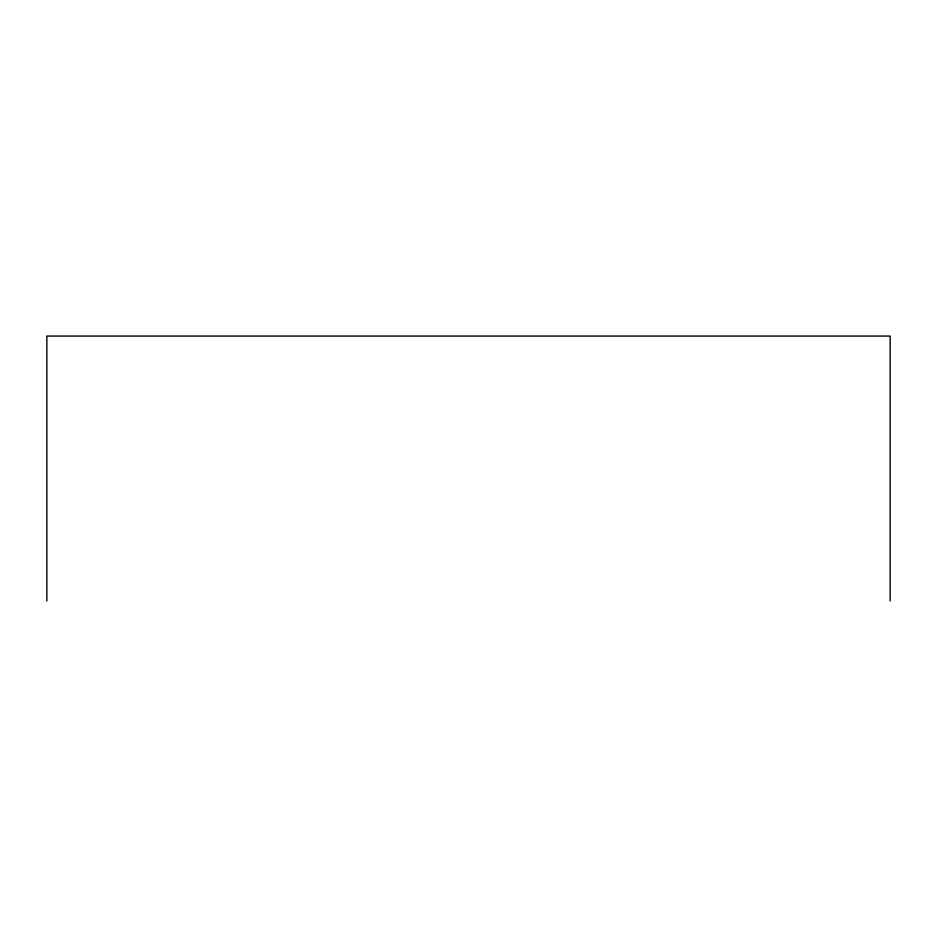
<?xml version="1.0" encoding="UTF-8"?>
<svg xmlns="http://www.w3.org/2000/svg" width="937" height="937" viewBox="0 0 937 937"><rect width="100%" height="100%" fill="white"/><g stroke="black" fill="none" stroke-linecap="round" stroke-linejoin="round"><path stroke-width="1.41" d="M890.15 600.933L890.15 336.067L46.85 336.067L46.85 600.933"/></g></svg>
